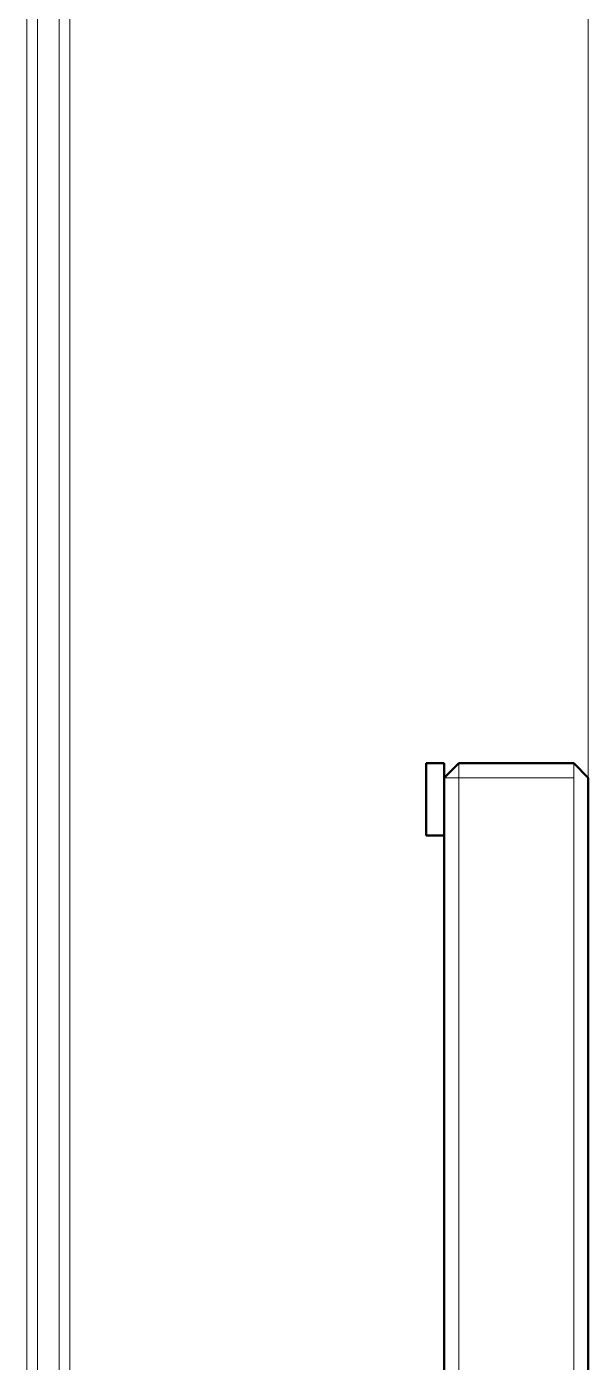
# Model space of a CAD drawing. Header units: metres. Extents: x 10 to 831, y 10 to 584.
# Drawn here: x 491.76 to 498, y 409.35 to 424.18 of the extents above; entities that cross this region are included whole.
import ezdxf

# ---------------------------------------------------------------- set-up
doc = ezdxf.new("R2010")
doc.units = ezdxf.units.M
doc.layers.add('CUT', color=7, linetype='Continuous', lineweight=50)
doc.layers.add('VIS', color=8, linetype='Continuous', lineweight=13)

msp = doc.modelspace()

# ---------------------------------------------------------------- linework, layer by layer
at = {"layer": 'CUT'}
for p, q in [((496.4, 416), (496.2, 416)), ((496.2, 416), (496.2, 415.2)), ((496.4, 415.2), (496.4, 416)), ((496.56, 416), (496.4, 415.84)), ((497.84, 416), (496.56, 416)), ((498, 415.84), (497.84, 416)), ((496.4, 415.84), (496.4, 387.36)), ((498, 387.36), (498, 415.84)), ((496.2, 415.2), (496.4, 415.2))]:
    msp.add_line(p, q, dxfattribs=at)
at = {"layer": 'VIS'}
for p, q in [((498, 514), (498, 386)), ((491.76, 363.6), (491.76, 438.67)), ((491.88, 363.6), (491.88, 438.67)), ((492.12, 363.6), (492.12, 438.67)), ((492.24, 438.67), (492.24, 363.6)), ((496.4, 416), (496.2, 416)), ((496.2, 415.2), (496.2, 416)), ((496.2, 416), (496.2, 416)), ((496.4, 416), (496.2, 416)), ((496.2, 415.2), (496.2, 416)), ((496.4, 415.84), (496.56, 416)), ((496.4, 416), (496.4, 416)), ((496.4, 415.2), (496.4, 416)), ((496.4, 415.84), (496.56, 416)), ((496.56, 416), (496.56, 415.84)), ((496.56, 416), (496.56, 416)), ((496.56, 416), (497.84, 416)), ((497.84, 416), (496.56, 416)), ((497.84, 416), (497.92, 415.92)), ((497.84, 415.84), (497.84, 416)), ((497.84, 416), (497.84, 416)), ((498, 415.84), (497.84, 416)), ((496.56, 415.84), (496.4, 415.84)), ((496.4, 387.36), (496.4, 415.84)), ((496.4, 415.84), (496.4, 415.84)), ((496.4, 387.36), (496.4, 415.84)), ((497.84, 415.84), (496.56, 415.84)), ((496.56, 415.84), (496.56, 387.36)), ((497.84, 387.36), (497.84, 415.84)), ((498, 415.84), (498, 415.84)), ((498, 387.36), (498, 415.84)), ((496.2, 415.2), (496.2, 415.2)), ((496.2, 415.2), (496.3, 415.2)), ((496.4, 415.2), (496.2, 415.2)), ((496.4, 415.2), (496.4, 415.2))]:
    msp.add_line(p, q, dxfattribs=at)

doc.saveas('drawing.dxf')
